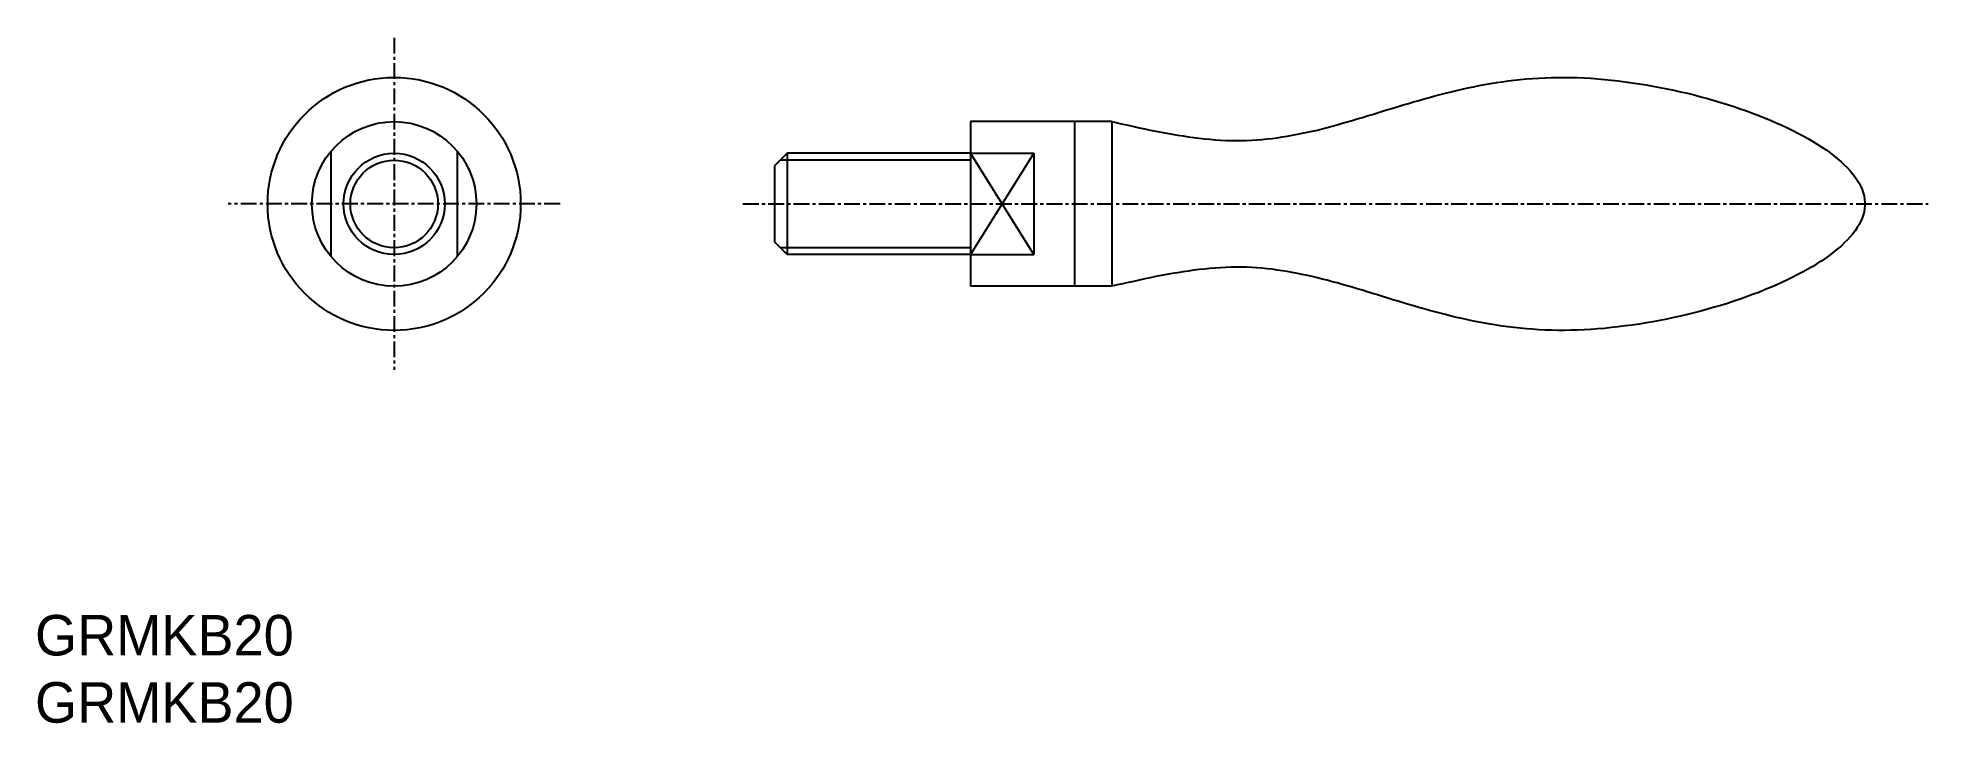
# Model space of a CAD drawing. Extents: x -6429 to -6279, y -1125 to -1071.
import ezdxf

# ---------------------------------------------------------------- set-up
doc = ezdxf.new("R2010")
doc.units = 0
doc.linetypes.add('CENTER', pattern=[2, 1.25, -0.25, 0.25, -0.25])
doc.layers.get('0').update_dxf_attribs({"linetype": 'CONTINUOUS'})
doc.layers.add('CENTER', color=1, linetype='CENTER')

msp = doc.modelspace()

# ---------------------------------------------------------------- linework, layer by layer
at = {"color": 7, "linetype": 'CONTINUOUS'}
for p, q in [((-6344.01, -1077.87), (-6355.16, -1077.87)), ((-6355.16, -1077.87), (-6355.16, -1090.87)), ((-6346.96, -1077.87), (-6346.96, -1090.87)), ((-6344.01, -1077.87), (-6344.01, -1090.87)), ((-6405.73, -1080.22), (-6405.73, -1088.52)), ((-6395.73, -1088.52), (-6395.73, -1080.22)), ((-6369.66, -1080.37), (-6370.66, -1081.37)), ((-6369.66, -1080.37), (-6369.66, -1088.37)), ((-6355.16, -1080.37), (-6369.66, -1080.37)), ((-6355.16, -1080.37), (-6350.16, -1080.37)), ((-6350.16, -1080.37), (-6350.16, -1088.37)), ((-6370.66, -1081.37), (-6370.66, -1087.37)), ((-6369.66, -1088.37), (-6370.66, -1087.37)), ((-6355.16, -1088.37), (-6369.66, -1088.37)), ((-6355.16, -1088.37), (-6350.16, -1088.37)), ((-6344.01, -1090.87), (-6355.16, -1090.87))]:
    msp.add_line(p, q, dxfattribs=at)
at = {"color": 3, "linetype": 'CONTINUOUS'}
for p, q in [((-6350.16, -1080.37), (-6355.16, -1088.37)), ((-6350.16, -1088.37), (-6355.16, -1080.37)), ((-6355.16, -1080.91), (-6370.2, -1080.91)), ((-6355.16, -1087.83), (-6370.2, -1087.83))]:
    msp.add_line(p, q, dxfattribs=at)
at = {"color": 7}
msp.add_polyline3d([(-6344.01, -1077.87, 0), (-6343.58, -1077.97, 0), (-6343.14, -1078.06, 0), (-6342.7, -1078.16, 0), (-6342.27, -1078.25, 0), (-6341.83, -1078.35, 0), (-6341.4, -1078.44, 0), (-6340.96, -1078.53, 0), (-6340.53, -1078.61, 0), (-6340.1, -1078.7, 0), (-6339.66, -1078.78, 0), (-6339.23, -1078.85, 0), (-6338.8, -1078.93, 0), (-6338.37, -1079, 0), (-6337.95, -1079.06, 0), (-6337.52, -1079.12, 0), (-6337.09, -1079.17, 0), (-6336.67, -1079.22, 0), (-6336.25, -1079.26, 0), (-6335.83, -1079.3, 0), (-6335.41, -1079.33, 0), (-6334.99, -1079.35, 0), (-6334.58, -1079.36, 0), (-6334.16, -1079.37, 0), (-6333.75, -1079.37, 0), (-6333.34, -1079.36, 0), (-6332.94, -1079.34, 0), (-6332.53, -1079.31, 0), (-6332.13, -1079.28, 0), (-6331.72, -1079.24, 0), (-6331.32, -1079.19, 0), (-6330.92, -1079.14, 0), (-6330.52, -1079.08, 0), (-6330.13, -1079.02, 0), (-6329.73, -1078.95, 0), (-6329.33, -1078.87, 0), (-6328.94, -1078.79, 0), (-6328.54, -1078.71, 0), (-6328.15, -1078.62, 0), (-6327.75, -1078.53, 0), (-6327.36, -1078.43, 0), (-6326.97, -1078.33, 0), (-6326.57, -1078.22, 0), (-6326.18, -1078.11, 0), (-6325.78, -1078, 0), (-6325.39, -1077.89, 0), (-6324.99, -1077.77, 0), (-6324.59, -1077.66, 0), (-6324.19, -1077.54, 0), (-6323.8, -1077.42, 0), (-6323.4, -1077.3, 0), (-6322.99, -1077.17, 0), (-6322.59, -1077.05, 0), (-6322.19, -1076.92, 0), (-6321.78, -1076.8, 0), (-6321.37, -1076.68, 0), (-6320.96, -1076.55, 0), (-6320.55, -1076.43, 0), (-6320.14, -1076.31, 0), (-6319.72, -1076.19, 0), (-6319.3, -1076.07, 0), (-6318.88, -1075.95, 0), (-6318.46, -1075.84, 0), (-6318.03, -1075.72, 0), (-6317.61, -1075.61, 0), (-6317.17, -1075.51, 0), (-6316.74, -1075.4, 0), (-6316.3, -1075.3, 0), (-6315.86, -1075.2, 0), (-6315.41, -1075.11, 0), (-6314.96, -1075.02, 0), (-6314.51, -1074.94, 0), (-6314.05, -1074.86, 0), (-6313.59, -1074.78, 0), (-6313.13, -1074.71, 0), (-6312.66, -1074.65, 0), (-6312.18, -1074.59, 0), (-6311.71, -1074.54, 0), (-6311.22, -1074.49, 0), (-6310.74, -1074.45, 0), (-6310.24, -1074.42, 0), (-6309.75, -1074.4, 0), (-6309.24, -1074.38, 0), (-6308.74, -1074.37, 0), (-6308.22, -1074.37, 0), (-6307.7, -1074.38, 0), (-6307.18, -1074.39, 0), (-6306.65, -1074.41, 0), (-6306.12, -1074.44, 0), (-6305.58, -1074.48, 0), (-6305.04, -1074.53, 0), (-6304.5, -1074.58, 0), (-6303.96, -1074.64, 0), (-6303.41, -1074.71, 0), (-6302.86, -1074.79, 0), (-6302.32, -1074.87, 0), (-6301.77, -1074.96, 0), (-6301.22, -1075.06, 0), (-6300.67, -1075.16, 0), (-6300.13, -1075.27, 0), (-6299.58, -1075.38, 0), (-6299.04, -1075.5, 0), (-6298.5, -1075.63, 0), (-6297.96, -1075.76, 0), (-6297.43, -1075.9, 0), (-6296.9, -1076.05, 0), (-6296.37, -1076.2, 0), (-6295.85, -1076.35, 0), (-6295.34, -1076.51, 0), (-6294.83, -1076.68, 0), (-6294.32, -1076.85, 0), (-6293.83, -1077.02, 0), (-6293.34, -1077.2, 0), (-6292.86, -1077.38, 0), (-6292.39, -1077.57, 0), (-6291.92, -1077.76, 0), (-6291.47, -1077.96, 0), (-6291.03, -1078.16, 0), (-6290.59, -1078.36, 0), (-6290.17, -1078.57, 0), (-6289.76, -1078.78, 0), (-6289.35, -1078.99, 0), (-6288.97, -1079.21, 0), (-6288.59, -1079.43, 0), (-6288.23, -1079.65, 0), (-6287.88, -1079.88, 0), (-6287.54, -1080.1, 0), (-6287.22, -1080.34, 0), (-6286.92, -1080.57, 0), (-6286.63, -1080.8, 0), (-6286.35, -1081.04, 0), (-6286.1, -1081.28, 0), (-6285.85, -1081.52, 0), (-6285.63, -1081.76, 0), (-6285.43, -1082.01, 0), (-6285.24, -1082.25, 0), (-6285.07, -1082.5, 0), (-6284.92, -1082.74, 0), (-6284.79, -1082.99, 0), (-6284.69, -1083.24, 0), (-6284.6, -1083.49, 0), (-6284.53, -1083.74, 0), (-6284.49, -1083.99, 0), (-6284.46, -1084.24, 0), (-6284.46, -1084.49, 0), (-6284.49, -1084.74, 0), (-6284.53, -1085, 0), (-6284.6, -1085.25, 0), (-6284.69, -1085.5, 0), (-6284.79, -1085.74, 0), (-6284.92, -1085.99, 0), (-6285.07, -1086.24, 0), (-6285.24, -1086.49, 0), (-6285.43, -1086.73, 0), (-6285.63, -1086.98, 0), (-6285.85, -1087.22, 0), (-6286.1, -1087.46, 0), (-6286.35, -1087.7, 0), (-6286.63, -1087.93, 0), (-6286.92, -1088.17, 0), (-6287.22, -1088.4, 0), (-6287.54, -1088.63, 0), (-6287.88, -1088.86, 0), (-6288.23, -1089.09, 0), (-6288.59, -1089.31, 0), (-6288.97, -1089.53, 0), (-6289.35, -1089.75, 0), (-6289.76, -1089.96, 0), (-6290.17, -1090.17, 0), (-6290.59, -1090.38, 0), (-6291.03, -1090.58, 0), (-6291.47, -1090.78, 0), (-6291.92, -1090.98, 0), (-6292.39, -1091.17, 0), (-6292.86, -1091.36, 0), (-6293.34, -1091.54, 0), (-6293.83, -1091.72, 0), (-6294.32, -1091.89, 0), (-6294.83, -1092.06, 0), (-6295.34, -1092.23, 0), (-6295.85, -1092.39, 0), (-6296.37, -1092.54, 0), (-6296.9, -1092.69, 0), (-6297.43, -1092.84, 0), (-6297.96, -1092.97, 0), (-6298.5, -1093.11, 0), (-6299.04, -1093.23, 0), (-6299.58, -1093.36, 0), (-6300.13, -1093.47, 0), (-6300.67, -1093.58, 0), (-6301.22, -1093.68, 0), (-6301.77, -1093.78, 0), (-6302.32, -1093.87, 0), (-6302.86, -1093.95, 0), (-6303.41, -1094.02, 0), (-6303.96, -1094.09, 0), (-6304.5, -1094.15, 0), (-6305.04, -1094.21, 0), (-6305.58, -1094.25, 0), (-6306.12, -1094.29, 0), (-6306.65, -1094.32, 0), (-6307.18, -1094.35, 0), (-6307.7, -1094.36, 0), (-6308.22, -1094.37, 0), (-6308.74, -1094.37, 0), (-6309.24, -1094.36, 0), (-6309.75, -1094.34, 0), (-6310.24, -1094.32, 0), (-6310.74, -1094.28, 0), (-6311.22, -1094.25, 0), (-6311.71, -1094.2, 0), (-6312.18, -1094.15, 0), (-6312.66, -1094.09, 0), (-6313.13, -1094.03, 0), (-6313.59, -1093.96, 0), (-6314.05, -1093.88, 0), (-6314.51, -1093.8, 0), (-6314.96, -1093.72, 0), (-6315.41, -1093.63, 0), (-6315.86, -1093.53, 0), (-6316.3, -1093.44, 0), (-6316.74, -1093.34, 0), (-6317.17, -1093.23, 0), (-6317.61, -1093.12, 0), (-6318.03, -1093.01, 0), (-6318.46, -1092.9, 0), (-6318.88, -1092.79, 0), (-6319.3, -1092.67, 0), (-6319.72, -1092.55, 0), (-6320.14, -1092.43, 0), (-6320.55, -1092.31, 0), (-6320.96, -1092.18, 0), (-6321.37, -1092.06, 0), (-6321.78, -1091.94, 0), (-6322.19, -1091.81, 0), (-6322.59, -1091.69, 0), (-6322.99, -1091.57, 0), (-6323.4, -1091.44, 0), (-6323.8, -1091.32, 0), (-6324.19, -1091.2, 0), (-6324.59, -1091.08, 0), (-6324.99, -1090.96, 0), (-6325.39, -1090.85, 0), (-6325.78, -1090.73, 0), (-6326.18, -1090.62, 0), (-6326.57, -1090.52, 0), (-6326.97, -1090.41, 0), (-6327.36, -1090.31, 0), (-6327.75, -1090.21, 0), (-6328.15, -1090.12, 0), (-6328.54, -1090.03, 0), (-6328.94, -1089.94, 0), (-6329.33, -1089.86, 0), (-6329.73, -1089.79, 0), (-6330.13, -1089.72, 0), (-6330.52, -1089.65, 0), (-6330.92, -1089.6, 0), (-6331.32, -1089.54, 0), (-6331.72, -1089.5, 0), (-6332.13, -1089.46, 0), (-6332.53, -1089.42, 0), (-6332.94, -1089.4, 0), (-6333.34, -1089.38, 0), (-6333.75, -1089.37, 0), (-6334.16, -1089.37, 0), (-6334.58, -1089.37, 0), (-6334.99, -1089.39, 0), (-6335.41, -1089.41, 0), (-6335.83, -1089.44, 0), (-6336.25, -1089.47, 0), (-6336.67, -1089.52, 0), (-6337.09, -1089.56, 0), (-6337.52, -1089.62, 0), (-6337.95, -1089.68, 0), (-6338.37, -1089.74, 0), (-6338.8, -1089.81, 0), (-6339.23, -1089.88, 0), (-6339.66, -1089.96, 0), (-6340.1, -1090.04, 0), (-6340.53, -1090.12, 0), (-6340.96, -1090.21, 0), (-6341.4, -1090.3, 0), (-6341.83, -1090.39, 0), (-6342.27, -1090.49, 0), (-6342.7, -1090.58, 0), (-6343.14, -1090.68, 0), (-6343.58, -1090.77, 0), (-6344.01, -1090.87, 0)], dxfattribs=at)
at = {"color": 7, "linetype": 'CONTINUOUS'}
for radius in [10, 6.5, 4]:
    msp.add_circle((-6400.73, -1084.37), radius, dxfattribs=at)
at = {"color": 3, "linetype": 'CONTINUOUS'}
msp.add_circle((-6400.73, -1084.37), 3.46, dxfattribs=at)
at = {"layer": 'CENTER', "color": 1, "linetype": 'CENTER'}
for p, q in [((-6400.73, -1071.24), (-6400.73, -1097.49)), ((-6387.61, -1084.37), (-6413.86, -1084.37)), ((-6373.16, -1084.37), (-6279.46, -1084.37))]:
    msp.add_line(p, q, dxfattribs=at)

# ---------------------------------------------------------------- texts
at = {"color": 7, "linetype": 'CONTINUOUS'}
for p in [(-6429.12, -1120.06), (-6429.12, -1125.37)]:
    msp.add_text('GRMKB20', height=3.2, dxfattribs=at).set_placement(p)

doc.saveas('drawing.dxf')
